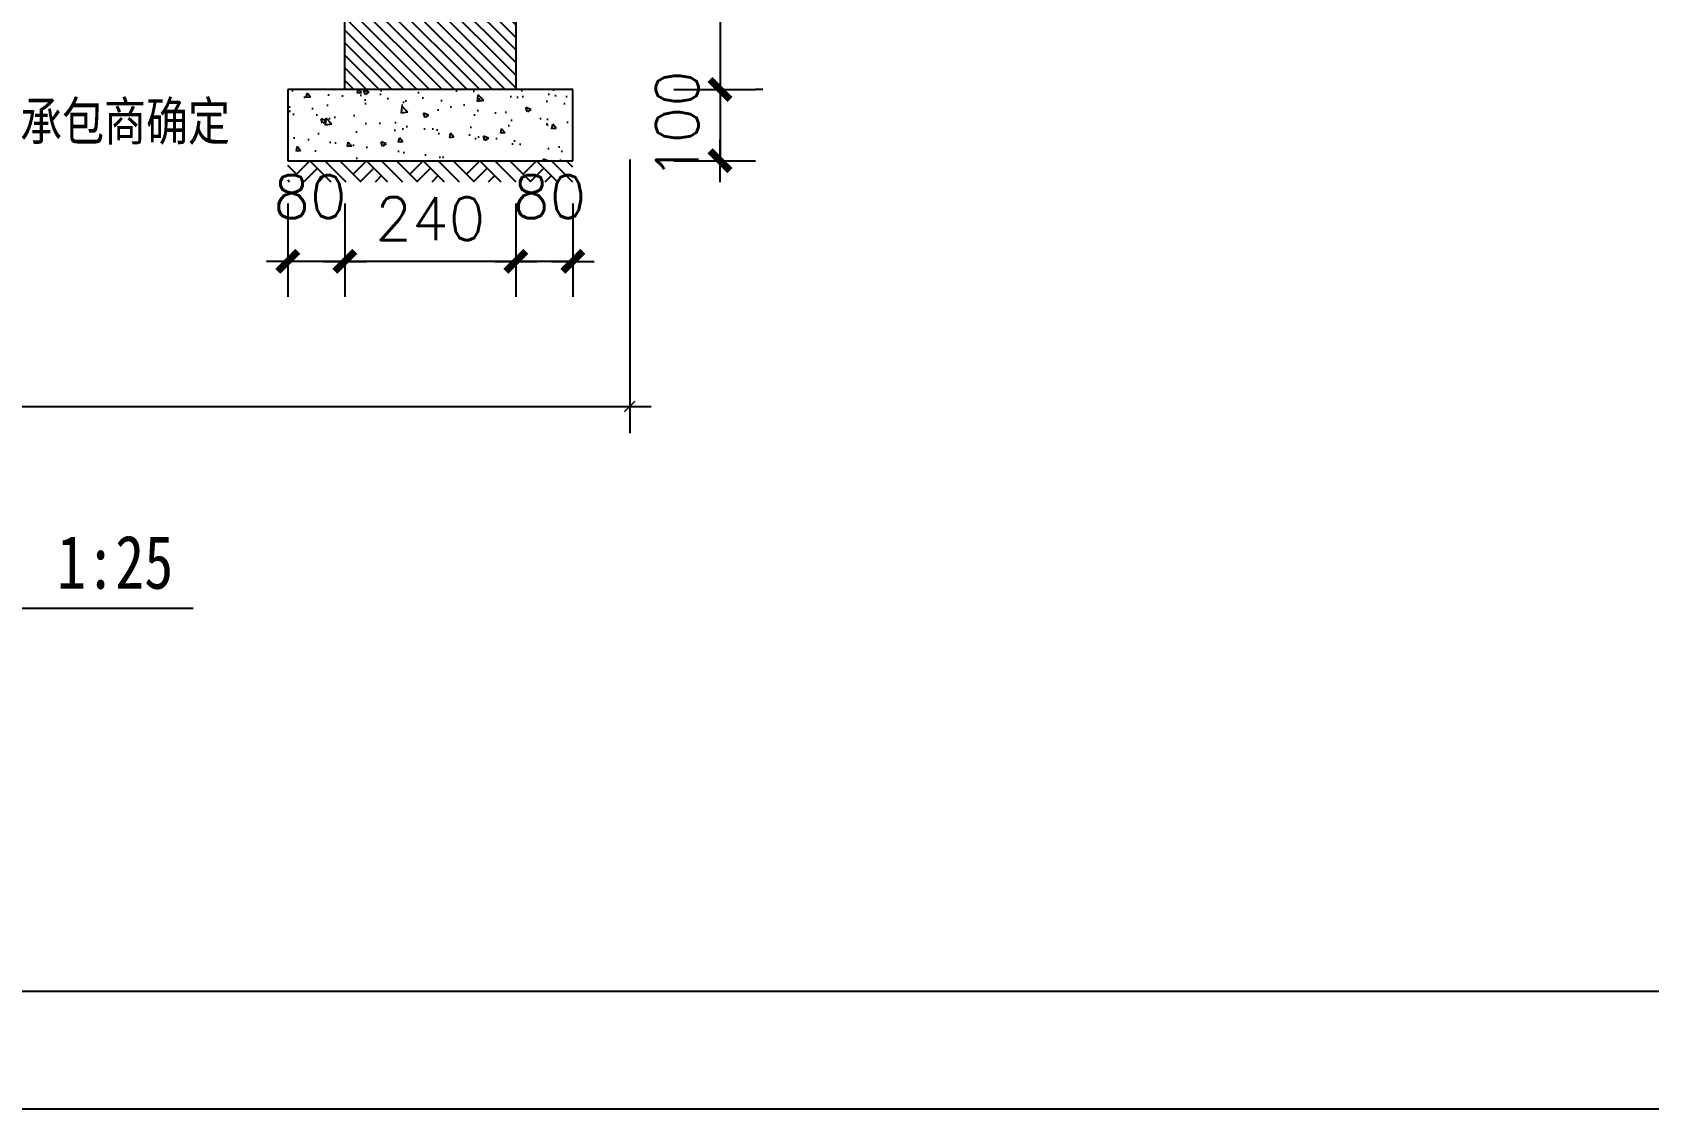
# Model space of a CAD drawing. Extents: x 1035948 to 1665131, y -158296 to 142149.
# Drawn here: x 1201798 to 1204067, y 9089 to 10601 of the extents above; entities that cross this region are included whole.
import ezdxf

# ---------------------------------------------------------------- set-up
doc = ezdxf.new("R2010")
doc.units = 0
doc.header["$LTSCALE"] = 200
doc.header["$MEASUREMENT"] = 0
doc.layers.get('0').update_dxf_attribs({"linetype": 'CONTINUOUS'})
doc.layers.get('DEFPOINTS').update_dxf_attribs({"linetype": 'CONTINUOUS'})
for name, color, linetype in [('LAYER5', 5, 'CONTINUOUS'), ('new', 7, 'CONTINUOUS'), ('PUB_DIM', 3, 'CONTINUOUS'), ('PUB_HATCH', 7, 'CONTINUOUS'), ('PUB_TEXT', 7, 'CONTINUOUS')]:
    doc.layers.add(name, color=color, linetype=linetype)
doc.styles.add('DIM_FONT', font='SIMPLEX.shx', dxfattribs={"width": 0.8})
doc.styles.add('HZ', font='simplex.shx', dxfattribs={"bigfont": 'hztxt.shx'})
doc.styles.add('仿宋', font='simfang0.ttf')
doc.dimstyles.new('DIMN20', dxfattribs={"dimscale": 0.2, "dimtxt": 300, "dimasz": 1, "dimexe": 250, "dimexo": 300, "dimgap": 150, "dimtad": 1, "dimdec": 0, "dimzin": 0, "dimdsep": 46, "dimtxsty": 'DIM_FONT', "dimblk": '_DIMX', "dimcen": 0.09, "dimclrt": 7, "dimadec": 0, "dimazin": 0, "dimtfac": 1, "dimtdec": 0, "dimtix": 1, "dimtmove": 2, "dimatfit": 3, "dimldrblk": '_DIMX', "dimfxl": 0, "dimtolj": 1, "dimtzin": 0, "dimarcsym": 0})
doc.dimstyles.new('DIMN80', dxfattribs={"dimscale": 0.8, "dimtxt": 300, "dimasz": 1, "dimexe": 250, "dimexo": 300, "dimgap": 150, "dimtad": 1, "dimdec": 0, "dimzin": 0, "dimdsep": 46, "dimtxsty": 'DIM_FONT', "dimblk": '_DIMX', "dimcen": 0.09, "dimclrt": 7, "dimadec": 0, "dimazin": 0, "dimtfac": 1, "dimtdec": 0, "dimtix": 1, "dimtmove": 2, "dimatfit": 3, "dimldrblk": '_DIMX', "dimfxl": 0, "dimtolj": 1, "dimtzin": 0, "dimarcsym": 0})

# ---------------------------------------------------------------- blocks, each defined once
blk = doc.blocks.new('_ARCHTICK')
at = {"color": 0, "linetype": 'ByBlock', "const_width": 0.15}
blk.add_lwpolyline([(-0.5, -0.5), (0.5, 0.5)], dxfattribs=at)
blk = doc.blocks.new('*D673')
at = {"layer": 'DEFPOINTS', "color": 0}
for p in [(1200696.7, 10482), (1202636.7, 10482), (1202636.7, 10075)]:
    blk.add_point(p, dxfattribs=at)
at = {"layer": 'PUB_DIM', "color": 0, "lineweight": -2}
for p, q in [((1200696.7, 10422), (1200696.7, 10037.5)), ((1202636.7, 10422), (1202636.7, 10037.5)), ((1200666.7, 10075), (1202666.7, 10075))]:
    blk.add_line(p, q, dxfattribs=at)
at = {"layer": 'PUB_DIM', "color": 0, "lineweight": -2, "xscale": 15, "yscale": 15, "zscale": 15, "rotation": 180}
blk.add_blockref('_ARCHTICK', (1200696.7, 10075), dxfattribs=at)
at = {"layer": 'PUB_DIM', "color": 0, "lineweight": -2, "xscale": 15, "yscale": 15, "zscale": 15}
blk.add_blockref('_ARCHTICK', (1202636.7, 10075), dxfattribs=at)
at = {"layer": 'PUB_DIM', "color": 7, "insert": (1201666.7, 10112.5), "char_height": 45, "attachment_point": 5, "style": 'DIM_FONT'}
blk.add_mtext('\\A1;1940', dxfattribs=at)
blk = doc.blocks.new('_DIMX')
blk.add_line((-150, 0), (150, 0))
at = {"const_width": 50}
blk.add_lwpolyline([(-70, -70), (70, 70)], dxfattribs=at)
blk = doc.blocks.new('*D668')
at = {"layer": 'DEFPOINTS', "color": 0}
for p in [(1202156.7, 10420.2), (1202236.7, 10420.2), (1202156.7, 10278.8)]:
    blk.add_point(p, dxfattribs=at)
at = {"layer": 'PUB_DIM', "color": 0, "lineweight": -2}
for p, q in [((1202156.7, 10360.2), (1202156.7, 10228.8)), ((1202236.7, 10360.2), (1202236.7, 10228.8)), ((1202236.5, 10278.8), (1202156.9, 10278.8))]:
    blk.add_line(p, q, dxfattribs=at)
at = {"layer": 'PUB_DIM', "color": 0, "lineweight": -2, "xscale": 0.2, "yscale": 0.2, "zscale": 0.2}
for p, rotation in [((1202156.7, 10278.8), 180.0000000016675), ((1202236.7, 10278.8), 1.667526652835144e-09)]:
    blk.add_blockref('_DIMX', p, dxfattribs=dict(at, rotation=rotation))
at = {"layer": 'PUB_DIM', "color": 7, "insert": (1202187.8, 10369.7), "char_height": 60, "attachment_point": 5, "rotation": 0, "style": 'HZ'}
blk.add_mtext('\\A1;80', dxfattribs=at)
blk = doc.blocks.new('*D667')
at = {"layer": 'DEFPOINTS', "color": 0}
for p in [(1202236.7, 10420.2), (1202476.7, 10420.2), (1202236.7, 10278.8)]:
    blk.add_point(p, dxfattribs=at)
at = {"layer": 'PUB_DIM', "color": 0, "lineweight": -2}
for p, q in [((1202236.7, 10360.2), (1202236.7, 10228.8)), ((1202476.7, 10360.2), (1202476.7, 10228.8)), ((1202476.5, 10278.8), (1202236.9, 10278.8))]:
    blk.add_line(p, q, dxfattribs=at)
at = {"layer": 'PUB_DIM', "color": 0, "lineweight": -2, "xscale": 0.2, "yscale": 0.2, "zscale": 0.2}
for p, rotation in [((1202236.7, 10278.8), 180.0000000016675), ((1202476.7, 10278.8), 1.667526652835144e-09)]:
    blk.add_blockref('_DIMX', p, dxfattribs=dict(at, rotation=rotation))
at = {"layer": 'PUB_DIM', "color": 7, "insert": (1202356.7, 10338.8), "char_height": 60, "attachment_point": 5, "rotation": 0, "style": 'HZ'}
blk.add_mtext('\\A1;240', dxfattribs=at)
blk = doc.blocks.new('*D666')
at = {"layer": 'DEFPOINTS', "color": 0}
for p in [(1202476.7, 10420.2), (1202556.7, 10420.2), (1202476.7, 10278.8)]:
    blk.add_point(p, dxfattribs=at)
at = {"layer": 'PUB_DIM', "color": 0, "lineweight": -2}
for p, q in [((1202476.7, 10360.2), (1202476.7, 10228.8)), ((1202556.7, 10360.2), (1202556.7, 10228.8)), ((1202556.5, 10278.8), (1202476.9, 10278.8))]:
    blk.add_line(p, q, dxfattribs=at)
at = {"layer": 'PUB_DIM', "color": 0, "lineweight": -2, "xscale": 0.2, "yscale": 0.2, "zscale": 0.2}
for p, rotation in [((1202476.7, 10278.8), 180.0000000016675), ((1202556.7, 10278.8), 1.667526652835144e-09)]:
    blk.add_blockref('_DIMX', p, dxfattribs=dict(at, rotation=rotation))
at = {"layer": 'PUB_DIM', "color": 7, "insert": (1202524.2, 10369.7), "char_height": 60, "attachment_point": 5, "rotation": 0, "style": 'HZ'}
blk.add_mtext('\\A1;80', dxfattribs=at)
blk = doc.blocks.new('*D665')
at = {"layer": 'DEFPOINTS', "color": 0}
for p in [(1202638.7, 10520.2), (1202638.7, 10420.2), (1202763.4, 10420.2)]:
    blk.add_point(p, dxfattribs=at)
at = {"layer": 'PUB_DIM', "color": 0, "lineweight": -2}
for p, q in [((1202698.7, 10520.2), (1202813.4, 10520.2)), ((1202763.4, 10520.4), (1202763.4, 10520.6)), ((1202763.4, 10520.2), (1202763.4, 10420.2)), ((1202698.7, 10420.2), (1202813.4, 10420.2)), ((1202763.4, 10420), (1202763.4, 10419.8))]:
    blk.add_line(p, q, dxfattribs=at)
at = {"layer": 'PUB_DIM', "color": 0, "lineweight": -2, "xscale": 0.2, "yscale": 0.2, "zscale": 0.2}
for p, rotation in [((1202763.4, 10520.2), 270.0000000016675), ((1202763.4, 10420.2), 90.00000000166753)]:
    blk.add_blockref('_DIMX', p, dxfattribs=dict(at, rotation=rotation))
at = {"layer": 'PUB_DIM', "color": 7, "insert": (1202703.4, 10470.2), "char_height": 60, "attachment_point": 5, "rotation": 90, "style": 'HZ'}
blk.add_mtext('\\A1;100', dxfattribs=at)
blk = doc.blocks.new('*D664')
at = {"layer": 'DEFPOINTS', "color": 0}
for p in [(1202763.4, 11160.4), (1202763.4, 10520.2), (1202763.4, 10520.2)]:
    blk.add_point(p, dxfattribs=at)
at = {"layer": 'PUB_DIM', "color": 0, "lineweight": -2}
for p, q in [((1202763.4, 11160.2), (1202763.4, 10520.4)), ((1202823.4, 11160.4), (1202813.4, 11160.4)), ((1202823.4, 10520.2), (1202813.4, 10520.2))]:
    blk.add_line(p, q, dxfattribs=at)
at = {"layer": 'PUB_DIM', "color": 0, "lineweight": -2, "xscale": 0.2, "yscale": 0.2, "zscale": 0.2}
for p, rotation in [((1202763.4, 11160.4), 90.00000000166753), ((1202763.4, 10520.2), 270.0000000016675)]:
    blk.add_blockref('_DIMX', p, dxfattribs=dict(at, rotation=rotation))
at = {"layer": 'PUB_DIM', "color": 7, "insert": (1202703.4, 10732.8), "char_height": 60, "attachment_point": 5, "rotation": 90, "style": 'HZ'}
blk.add_mtext('\\A1;640', dxfattribs=at)

msp = doc.modelspace()

# ---------------------------------------------------------------- hatches: boundary and pattern name
at = {"layer": 'new'}
h = msp.add_hatch(dxfattribs=at)
h.set_pattern_fill('ANSI31', color=6, scale=100, style=0)
h.set_pattern_definition([(135, (1209162.573, -16386.399), (8.838835, 8.838835), [])])
h.paths.add_polyline_path([(1202356.68373, 11430.17721), (1202236.68373, 11430.17721), (1202236.68373, 10520.17721), (1202476.68373, 10520.17721), (1202476.68373, 10900.17721), (1202356.68373, 10900.17721), (1202356.68373, 10910.17721)])
h = msp.add_hatch(dxfattribs=at)
h.set_pattern_fill('AN33C', color=6, scale=100, style=0)
h.set_pattern_definition([(130, (1209162.573, -16336.4), (-71.72602, -6.27521), [7.5, -82.5]), (185, (1209162.57, -16336.4), (13.87513, 75.21921), [6, -66]), (79.5486, (1209156.596, -16336.92), (-57.85094, 68.94395), [6.37402, -70.11421]), (133.8158, (1209162.57, -16316.4), (-106.7241, -16.5519), [11.25, -123.75]), (83.3644, (1209153.68, -16317.78), (-93.46627, 97.4118), [9.56103, -105.1713]), (188.8158, (1209162.57, -16316.4), (-93.4662, 97.41186), [9, -99]), (159, (1209152.573, -16321.4), (-59.6907, -40.26189), [7.5, -82.5]), (214, (1209152.57, -16321.4), (-24.33153, 72.515), [6, -66]), (108.5486, (1209147.6, -16324.754), (-84.02226, 32.25305), [6.37402, -70.11421]), (142.5, (1209162.573, -16336.4), (-1.215986, 33.289385), [0, -65.2, 0, -67, 0, -66.25]), (172.5, (1209162.573, -16336.4), (-26.306954, 39.44117), [0, -38.2, 0, -63.7, 0, -25.25]), (212.5, (1209184.873, -16336.4), (-53.382244, -2.255487), [0, -25, 0, -78, 0, -103.5]), (222.5, (1209194.873, -16336.4), (-58.31862, 10.0105), [0, -32.5, 0, -51.8, 0, -73.5])])
h.paths.add_polyline_path([(1202236.68373, 10520.17721), (1202156.68373, 10520.17721), (1202156.68373, 10420.17721), (1202356.68373, 10420.17721), (1202456.68373, 10420.17721), (1202556.68373, 10420.17721), (1202556.68373, 10520.17721), (1202476.68373, 10520.17721)])

# ---------------------------------------------------------------- linework, layer by layer
msp.add_line((1202236.68373, 10520.17721), (1202236.68373, 11460.17721))
at = {"color": 151}
msp.add_lwpolyline([(1208765.23416, 9088.51561), (1208765.23416, 16018.51561), (1198964.23416, 16018.51561), (1198964.23416, 9088.51561)], close=True, dxfattribs=at)
at = {"color": 5}
msp.add_lwpolyline([(1208600.23416, 9253.51561), (1208600.23416, 15853.51561), (1199294.23416, 15853.51561), (1199294.23416, 9253.51561)], close=True, dxfattribs=at)
at = {"layer": 'LAYER5', "linetype": 'Continuous'}
msp.add_line((1201306.68677, 9791.48581), (1202024.03587, 9791.48581), dxfattribs=at)
at = {"layer": 'new'}
for p, q in [((1202476.68373, 10900.17721), (1202476.68373, 10520.17721)), ((1202156.68373, 10520.17721), (1202156.68373, 10420.17721)), ((1202236.68373, 10520.17721), (1202156.68373, 10520.17721)), ((1202476.68373, 10520.17721), (1202236.68373, 10520.17721)), ((1202556.68373, 10520.17721), (1202476.68373, 10520.17721)), ((1202556.68373, 10420.17721), (1202556.68373, 10520.17721)), ((1202156.68373, 10420.17721), (1202356.68373, 10420.17721)), ((1202356.68373, 10420.17721), (1202456.68373, 10420.17721)), ((1202456.68373, 10420.17721), (1202556.68373, 10420.17721))]:
    msp.add_line(p, q, dxfattribs=at)
at = {"layer": 'PUB_HATCH'}
for p, q in [((1202187.68373, 10420.17721), (1202168.93373, 10401.42721)), ((1202217.68373, 10390.17721), (1202187.68373, 10420.17721)), ((1202238.68373, 10390.17721), (1202208.68373, 10420.17721)), ((1202259.68373, 10390.17721), (1202229.68373, 10420.17721)), ((1202267.18373, 10420.17721), (1202248.43373, 10401.42721)), ((1202297.18373, 10390.17721), (1202267.18373, 10420.17721)), ((1202318.18373, 10390.17721), (1202288.18373, 10420.17721)), ((1202339.18373, 10390.17721), (1202309.18373, 10420.17721)), ((1202346.68373, 10420.17721), (1202327.93373, 10401.42721)), ((1202376.68373, 10390.17721), (1202346.68373, 10420.17721)), ((1202397.68373, 10390.17721), (1202367.68373, 10420.17721)), ((1202418.68373, 10390.17721), (1202388.68373, 10420.17721)), ((1202426.18373, 10420.17721), (1202407.43373, 10401.42721)), ((1202456.18373, 10390.17721), (1202426.18373, 10420.17721)), ((1202477.18373, 10390.17721), (1202447.18373, 10420.17721)), ((1202498.18373, 10390.17721), (1202468.18373, 10420.17721)), ((1202505.68373, 10420.17721), (1202486.93373, 10401.42721)), ((1202535.68373, 10390.17721), (1202505.68373, 10420.17721)), ((1202556.68373, 10390.17721), (1202526.68373, 10420.17721)), ((1202556.68373, 10411.17721), (1202547.68373, 10420.17721)), ((1202180.18373, 10390.17721), (1202156.68373, 10413.67721)), ((1202159.18373, 10390.17721), (1202156.68373, 10392.67721)), ((1202198.18373, 10409.67721), (1202179.43373, 10390.92721)), ((1202208.68373, 10399.17721), (1202199.68373, 10390.17721)), ((1202277.68373, 10409.67721), (1202258.93373, 10390.92721)), ((1202288.18373, 10399.17721), (1202279.18373, 10390.17721)), ((1202357.18373, 10409.67721), (1202338.43373, 10390.92721)), ((1202367.68373, 10399.17721), (1202358.68373, 10390.17721)), ((1202436.68373, 10409.67721), (1202417.93373, 10390.92721)), ((1202447.18373, 10399.17721), (1202438.18373, 10390.17721)), ((1202516.18373, 10409.67721), (1202497.43373, 10390.92721)), ((1202526.68373, 10399.17721), (1202517.68373, 10390.17721))]:
    msp.add_line(p, q, dxfattribs=at)

# ---------------------------------------------------------------- texts
at = {"layer": 'PUB_TEXT', "color": 3, "style": '仿宋', "width": 0.8}
msp.add_text('垫层配比由植栽承包商确定', height=54, dxfattribs=at).set_placement((1201368.3856, 10448.63283))
at = {"layer": 'PUB_TEXT', "style": '仿宋', "width": 0.8}
msp.add_text('1:25', height=75, dxfattribs=at).set_placement((1201832.72556, 9818.93901))

# ---------------------------------------------------------------- dimensions: what is measured, and where the dimension line sits
at = {"layer": 'PUB_DIM'}
for base, p1, p2, angle, picture, middle, dimtype in [((1202763.35991, 10520.17721), (1202763.35991, 11160.37721), (1202763.35991, 10520.17721), 270, '*D664', (1202703.35991, 10732.76643), 160), ((1202156.68009, 10278.75964), (1202236.68009, 10420.17721), (1202156.68009, 10420.17721), 180, '*D668', (1202187.75616, 10369.71121), 161), ((1202476.68009, 10278.75964), (1202556.68009, 10420.17721), (1202476.68009, 10420.17721), 180, '*D666', (1202524.22427, 10369.71121), 161)]:
    dim = msp.add_linear_dim(base=base, p1=p1, p2=p2, angle=angle, dimstyle='DIMN20', override={"dimtxsty": 'HZ'}, dxfattribs=at)
    dim.commit()
    dim.dimension.update_dxf_attribs({"geometry": picture, "text_midpoint": middle, "dimtype": dimtype})
for base, p1, p2, angle, dimstyle, override, picture, middle in [((1202763.35991, 10420.17721), (1202638.66424, 10520.17721), (1202638.66424, 10420.17721), 270, 'DIMN20', {"dimtxsty": 'HZ'}, '*D665', (1202703.35991, 10470.17721)), ((1202636.68373, 10075.0331), (1200696.68373, 10481.98623), (1202636.68373, 10481.98623), 180, 'DIMN80', {"dimscale": 15, "dimtxt": 3, "dimexe": 2.5, "dimexo": 4, "dimgap": 1, "dimzin": 8, "dimblk1": 'ARCHTICK', "dimblk2": 'ARCHTICK', "dimsah": 1, "dimcen": 3, "dimdle": 2}, '*D673', (1201666.68373, 10112.5331))]:
    dim = msp.add_linear_dim(base=base, p1=p1, p2=p2, angle=angle, dimstyle=dimstyle, override=override, dxfattribs=at)
    dim.commit()
    dim.dimension.update_dxf_attribs({"geometry": picture, "text_midpoint": middle})
dim = msp.add_aligned_dim(p1=(1202476.68009, 10420.17721), p2=(1202236.68009, 10420.17721), distance=141.41757, dimstyle='DIMN20', override={"dimtxsty": 'HZ'}, dxfattribs=at)
dim.commit()
dim.dimension.update_dxf_attribs({"geometry": '*D667', "text_midpoint": (1202356.68009, 10338.75964)})

doc.saveas('drawing.dxf')
